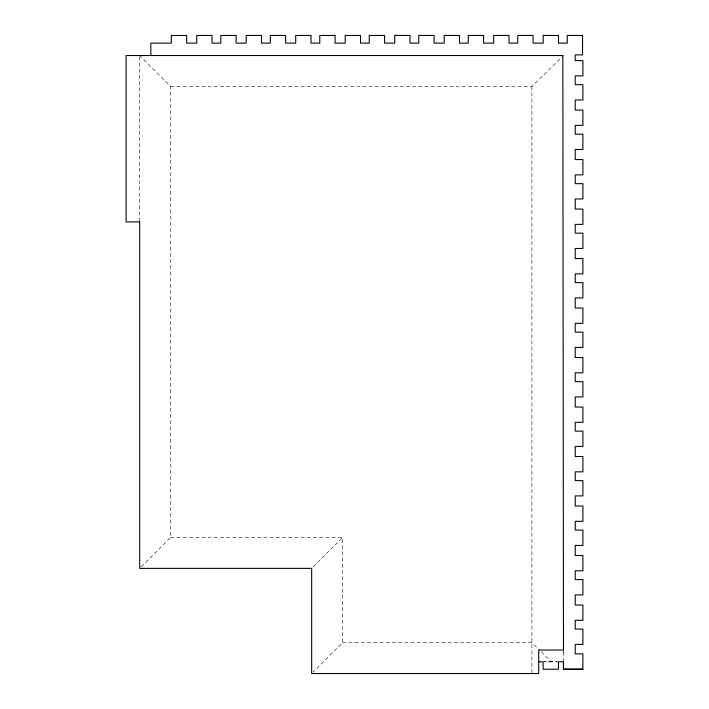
<?xml version="1.0" encoding="UTF-8"?>
<svg xmlns="http://www.w3.org/2000/svg" width="709" height="709" viewBox="0 0 709 709"><rect width="100%" height="100%" fill="white"/><g stroke="black" fill="none" stroke-linecap="round" stroke-linejoin="round"><path stroke-width="0.53" stroke-dasharray="3.54 2.66" d="M563.469 661.798L563.46 651.837M141.251 566.828L170.639 537.449L170.639 86.445L139.7 55.515M313.218 566.828L342.607 537.449L342.607 642.62L313.218 671.999M170.639 86.445L531.91 86.445L563.469 55.515M551.531 661.798L544.175 661.798L557.442 661.798L551.487 661.807L540.524 651.066M170.639 537.449L342.607 537.449M342.607 642.62L531.91 642.62L539.744 650.295M563.469 649.409L563.469 654.868M531.91 86.445L531.91 673.55M139.7 56.614L139.7 220.827"/><path stroke-width="1.06" d="M139.7 221.926L126.096 221.926L126.096 55.515L562.849 55.515L563.469 650.038L538.716 650.038L538.716 673.55L311.668 673.55L311.668 568.379L139.7 568.379L139.7 221.669M538.716 661.798L543.138 661.798L543.138 669.225L558.435 669.225L558.435 661.798L563.451 661.798L563.469 669.225L582.869 669.225L582.869 653.84L575.221 653.84L575.221 644.392L582.904 644.392L582.904 629.096L575.221 629.096L575.221 620.304L582.904 620.304L582.904 605.007L575.221 605.007L575.221 594.895L582.904 594.895L582.904 579.599L575.221 579.599L575.221 570.807L582.904 570.807L582.904 555.51L575.221 555.51L575.221 545.407L582.904 545.407L582.904 530.11L575.221 530.11L575.221 521.319L582.904 521.319L582.904 506.022L575.221 506.022L575.221 495.91L582.904 495.91L582.904 480.613L575.221 480.613L575.221 471.822L582.904 471.822L582.904 456.525L575.221 456.525L575.221 446.422L582.904 446.422L582.904 431.125L575.221 431.125L575.221 422.334L582.904 422.334L582.904 407.037L575.221 407.037L575.221 396.925L582.904 396.925L582.904 381.628L575.221 381.628L575.221 372.837L582.904 372.837L582.904 357.54L575.221 357.54L575.221 347.437L582.904 347.437L582.904 332.14L575.221 332.14L575.221 323.348L582.904 323.348L582.904 308.052L575.221 308.052L575.221 297.94L582.904 297.94L582.904 282.643L575.221 282.643L575.221 273.851L582.904 273.851L582.904 258.555L575.221 258.555L575.221 248.451L582.904 248.451L582.904 233.155L575.221 233.155L575.221 224.363L582.904 224.363L582.904 209.066L575.221 209.066L575.221 198.954L582.904 198.954L582.904 183.658L575.221 183.658L575.221 174.866L582.904 174.866L582.904 159.569L575.221 159.569L575.221 149.466L582.904 149.466L582.904 134.169L575.221 134.169L575.221 125.378L582.904 125.378L582.904 110.081L575.221 110.081L575.221 99.969L582.904 99.969L582.904 84.672L575.221 84.672L575.221 75.881L582.904 75.881L582.904 60.584L575.221 60.584L575.221 54.894L582.559 54.894L582.559 35.45L567.262 35.45L567.262 43.134L558.47 43.134L558.47 35.45L543.174 35.45L543.174 43.134L533.062 43.134L533.062 35.45L517.765 35.45L517.765 43.134L508.982 43.134L508.982 35.45L493.677 35.45L493.677 43.134L483.573 43.134L483.573 35.45L468.277 35.45L468.277 43.134L459.485 43.134L459.485 35.45L444.188 35.45L444.188 43.134L434.085 43.134L434.085 35.45L418.78 35.45L418.78 43.134L409.997 43.134L409.997 35.45L394.691 35.45L394.691 43.134L384.588 43.134L384.588 35.45L369.292 35.45L369.292 43.134L360.5 43.134L360.5 35.45L345.203 35.45L345.203 43.134L335.1 43.134L335.1 35.45L319.794 35.45L319.794 43.134L311.012 43.134L311.012 35.45L295.715 35.45L295.715 43.134L285.603 43.134L285.603 35.45L270.306 35.45L270.306 43.134L261.515 43.134L261.515 35.45L246.218 35.45L246.218 43.134L236.115 43.134L236.115 35.45L220.809 35.45L220.809 43.134L212.026 43.134L212.026 35.45L196.73 35.45L196.73 43.134L186.653 43.134L186.653 35.494L171.321 35.494L171.321 43.134L150.84 43.134L150.84 55.515M563.469 669.172L582.869 669.172M563.46 661.798L563.469 669.225"/></g></svg>
